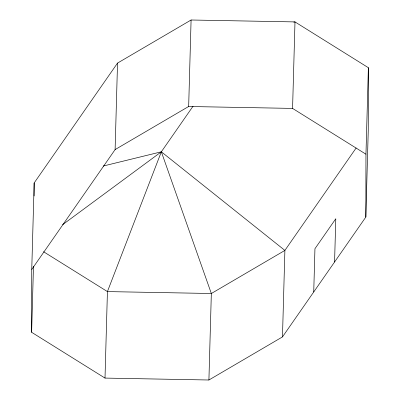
<?xml version="1.0" encoding="UTF-8"?>
<svg xmlns="http://www.w3.org/2000/svg" width="400" height="400" viewBox="0 0 400 400"><rect width="100%" height="100%" fill="white"/><g stroke="black" fill="none" stroke-linecap="round" stroke-linejoin="round"><path stroke-width="0.6" d="M31.625 332.29L31.75 269.44L34.165 182.94L117.525 63.09L191.085 20L294.99 21.915L368.375 67.71L368.25 130.56L365.835 217.06L282.475 336.91L208.915 380L105.01 378.085L31.625 332.29L33.47 266.33M34.14 196.01L34.165 182.94M365.835 217.06L365.96 154.205L368.375 67.71M105.01 378.085L107.425 291.59L161.34 151.805L193.045 106.22M31.75 269.44L115.11 149.585L117.525 63.09M115.11 149.585L188.665 106.495L191.085 20M208.915 380L211.335 293.505L161.34 151.805L103.2 166.04M282.475 336.91L284.89 250.415L356.14 147.975M365.96 154.205L292.575 108.41L294.99 21.915L293.775 22.155M313.735 291.965L314.945 248.72L335.785 218.755L334.575 262.005M62.61 224.7L161.34 151.805L284.89 250.415L211.335 293.505L107.425 291.59L43.545 251.725M188.665 106.495L292.575 108.41"/></g></svg>
